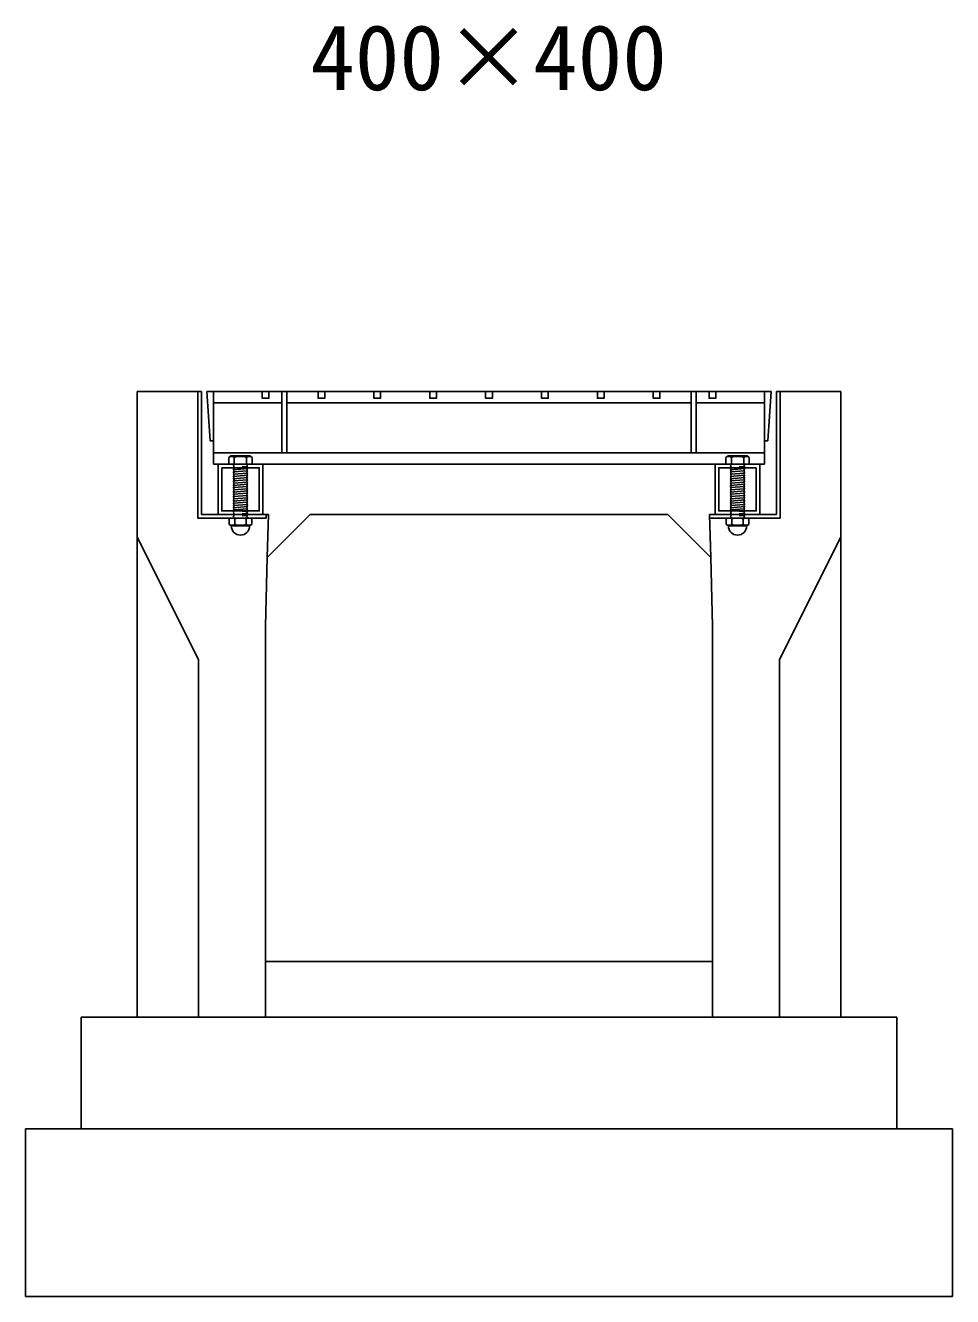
# Model space of a CAD drawing. Units: millimetres, scale not verified. Extents: x -16800 to 16800, y -5940 to 5940.
# Drawn here: x -13469 to -12639, y -2702 to -1564 of the extents above; entities that cross this region are included whole.
import ezdxf
from ezdxf.enums import TextEntityAlignment as Align

# ---------------------------------------------------------------- set-up
doc = ezdxf.new("R2010")
doc.units = ezdxf.units.MM
doc.header["$LTSCALE"] = 20
doc.linetypes.add('DOTTED', pattern=[1.75, 0.25, -1.5])
for name, color, linetype, lineweight in [('0-2_HATCH', 6, 'Continuous', 25), ('0-5_OUTLINE', 3, 'Continuous', 25), ('0-6_TXT', 7, 'Continuous', 25)]:
    doc.layers.add(name, color=color, linetype=linetype, lineweight=lineweight)
doc.styles.add('ＭＳ ゴシック', font='')
doc.styles.get('ＭＳ ゴシック').set_extended_font_data('MS Gothic')

msp = doc.modelspace()

# ---------------------------------------------------------------- linework, layer by layer
at = {"layer": '0-2_HATCH'}
for p, q in [((-13306.44, -1892.13), (-12801.44, -1892.13)), ((-13300.44, -1892.13), (-13300.44, -1957.13)), ((-13239.44, -1947.13), (-13239.44, -1892.13)), ((-13234.94, -1892.13), (-13234.94, -1947.13)), ((-12872.94, -1892.13), (-12872.94, -1947.13)), ((-12868.44, -1892.13), (-12868.44, -1947.13)), ((-12807.44, -1892.13), (-12807.44, -1957.13)), ((-12796.44, -1892.13), (-12796.44, -2002.13)), ((-12793.24, -1892.13), (-12793.24, -2005.33)), ((-13300.44, -1902.13), (-13239.44, -1902.13)), ((-13234.94, -1902.13), (-12872.94, -1902.13)), ((-12868.44, -1902.13), (-12807.44, -1902.13)), ((-13300.44, -1947.13), (-12807.44, -1947.13)), ((-13284.94, -1949.63), (-13286.94, -1951.13)), ((-13286.94, -1957.13), (-13286.94, -1951.13)), ((-13286.62, -1950.85), (-13284.94, -1949.63)), ((-13267.94, -1949.63), (-13284.94, -1949.63)), ((-13281.94, -1957.13), (-13281.94, -1951.13)), ((-13270.94, -1957.13), (-13270.94, -1951.13)), ((-13266.27, -1950.85), (-13267.94, -1949.63)), ((-13265.94, -1957.13), (-13265.94, -1951.13)), ((-12839.94, -1949.63), (-12841.94, -1951.13)), ((-12841.94, -1957.13), (-12841.94, -1951.13)), ((-12841.62, -1950.85), (-12839.94, -1949.63)), ((-12822.94, -1949.63), (-12839.94, -1949.63)), ((-12836.94, -1957.13), (-12836.94, -1951.13)), ((-12825.94, -1957.13), (-12825.94, -1951.13)), ((-12821.27, -1950.85), (-12822.94, -1949.63)), ((-12820.94, -1957.13), (-12820.94, -1951.13)), ((-13300.44, -1957.13), (-12807.44, -1957.13)), ((-13265.94, -1957.13), (-13286.94, -1957.13)), ((-13282.94, -1957.13), (-13269.94, -1957.13)), ((-13282.94, -1958.13), (-13281.94, -1957.13)), ((-13281.94, -1959.13), (-13282.94, -1958.13)), ((-13282.94, -1960.13), (-13281.94, -1959.13)), ((-13281.94, -1961.13), (-13282.94, -1960.13)), ((-13282.94, -1962.13), (-13281.94, -1961.13)), ((-13269.94, -1961.13), (-13282.94, -1962.13)), ((-13281.94, -1963.13), (-13282.94, -1962.13)), ((-13282.94, -1964.13), (-13281.94, -1963.13)), ((-13269.94, -1963.13), (-13282.94, -1964.13)), ((-13281.94, -1965.13), (-13282.94, -1964.13)), ((-13282.94, -1966.13), (-13281.94, -1965.13)), ((-13269.94, -1965.13), (-13282.94, -1966.13)), ((-13281.94, -1967.13), (-13282.94, -1966.13)), ((-13282.94, -1968.13), (-13281.94, -1967.13)), ((-13269.94, -1967.13), (-13282.94, -1968.13)), ((-13281.94, -1969.13), (-13282.94, -1968.13)), ((-13270.94, -1958.13), (-13269.94, -1957.13)), ((-13269.94, -1959.13), (-13270.94, -1958.13)), ((-13270.94, -1962.13), (-13269.94, -1961.13)), ((-13269.94, -1963.13), (-13270.94, -1962.13)), ((-13270.94, -1964.13), (-13269.94, -1963.13)), ((-13269.94, -1965.13), (-13270.94, -1964.13)), ((-13270.94, -1966.13), (-13269.94, -1965.13)), ((-13269.94, -1967.13), (-13270.94, -1966.13)), ((-12820.94, -1957.13), (-12841.94, -1957.13)), ((-12837.94, -1957.13), (-12824.94, -1957.13)), ((-12837.94, -1958.13), (-12836.94, -1957.13)), ((-12836.94, -1959.13), (-12837.94, -1958.13)), ((-12837.94, -1960.13), (-12836.94, -1959.13)), ((-12836.94, -1961.13), (-12837.94, -1960.13)), ((-12837.94, -1962.13), (-12836.94, -1961.13)), ((-12824.94, -1961.13), (-12837.94, -1962.13)), ((-12836.94, -1963.13), (-12837.94, -1962.13)), ((-12837.94, -1964.13), (-12836.94, -1963.13)), ((-12824.94, -1963.13), (-12837.94, -1964.13)), ((-12836.94, -1965.13), (-12837.94, -1964.13)), ((-12837.94, -1966.13), (-12836.94, -1965.13)), ((-12824.94, -1965.13), (-12837.94, -1966.13)), ((-12836.94, -1967.13), (-12837.94, -1966.13)), ((-12837.94, -1968.13), (-12836.94, -1967.13)), ((-12824.94, -1967.13), (-12837.94, -1968.13)), ((-12836.94, -1969.13), (-12837.94, -1968.13)), ((-12825.94, -1958.13), (-12824.94, -1957.13)), ((-12824.94, -1959.13), (-12825.94, -1958.13)), ((-12825.94, -1962.13), (-12824.94, -1961.13)), ((-12824.94, -1963.13), (-12825.94, -1962.13)), ((-12825.94, -1964.13), (-12824.94, -1963.13)), ((-12824.94, -1965.13), (-12825.94, -1964.13)), ((-12825.94, -1966.13), (-12824.94, -1965.13)), ((-12824.94, -1967.13), (-12825.94, -1966.13)), ((-13269.94, -1969.13), (-13282.94, -1970.13)), ((-13282.94, -1970.13), (-13281.94, -1969.13)), ((-13269.94, -1971.13), (-13282.94, -1972.13)), ((-13281.94, -1973.13), (-13282.94, -1972.13)), ((-13269.94, -1973.13), (-13282.94, -1974.13)), ((-13282.94, -1974.13), (-13281.94, -1973.13)), ((-13281.94, -1975.13), (-13282.94, -1974.13)), ((-13269.94, -1975.13), (-13282.94, -1976.13)), ((-13282.94, -1976.13), (-13281.94, -1975.13)), ((-13281.94, -1977.13), (-13282.94, -1976.13)), ((-13269.94, -1977.13), (-13282.94, -1978.13)), ((-13282.94, -1978.13), (-13281.94, -1977.13)), ((-13281.94, -1979.13), (-13282.94, -1978.13)), ((-13269.94, -1979.13), (-13282.94, -1980.13)), ((-13282.94, -1980.13), (-13281.94, -1979.13)), ((-13270.94, -1970.13), (-13269.94, -1969.13)), ((-13269.94, -1971.13), (-13270.94, -1970.13)), ((-13270.94, -1972.13), (-13269.94, -1971.13)), ((-13269.94, -1973.13), (-13270.94, -1972.13)), ((-13270.94, -1974.13), (-13269.94, -1973.13)), ((-13270.94, -1974.13), (-13269.94, -1975.13)), ((-13270.94, -1976.13), (-13269.94, -1975.13)), ((-13270.94, -1976.13), (-13269.94, -1977.13)), ((-13270.94, -1978.13), (-13269.94, -1977.13)), ((-13270.94, -1978.13), (-13269.94, -1979.13)), ((-13270.94, -1980.13), (-13269.94, -1979.13)), ((-12824.94, -1969.13), (-12837.94, -1970.13)), ((-12837.94, -1970.13), (-12836.94, -1969.13)), ((-12824.94, -1971.13), (-12837.94, -1972.13)), ((-12836.94, -1973.13), (-12837.94, -1972.13)), ((-12824.94, -1973.13), (-12837.94, -1974.13)), ((-12837.94, -1974.13), (-12836.94, -1973.13)), ((-12836.94, -1975.13), (-12837.94, -1974.13)), ((-12824.94, -1975.13), (-12837.94, -1976.13)), ((-12837.94, -1976.13), (-12836.94, -1975.13)), ((-12836.94, -1977.13), (-12837.94, -1976.13)), ((-12824.94, -1977.13), (-12837.94, -1978.13)), ((-12837.94, -1978.13), (-12836.94, -1977.13)), ((-12836.94, -1979.13), (-12837.94, -1978.13)), ((-12824.94, -1979.13), (-12837.94, -1980.13)), ((-12837.94, -1980.13), (-12836.94, -1979.13)), ((-12825.94, -1970.13), (-12824.94, -1969.13)), ((-12824.94, -1971.13), (-12825.94, -1970.13)), ((-12825.94, -1972.13), (-12824.94, -1971.13)), ((-12824.94, -1973.13), (-12825.94, -1972.13)), ((-12825.94, -1974.13), (-12824.94, -1973.13)), ((-12825.94, -1974.13), (-12824.94, -1975.13)), ((-12825.94, -1976.13), (-12824.94, -1975.13)), ((-12825.94, -1976.13), (-12824.94, -1977.13)), ((-12825.94, -1978.13), (-12824.94, -1977.13)), ((-12825.94, -1978.13), (-12824.94, -1979.13)), ((-12825.94, -1980.13), (-12824.94, -1979.13)), ((-13281.94, -1981.13), (-13282.94, -1980.13)), ((-13269.94, -1981.13), (-13282.94, -1982.13)), ((-13282.94, -1982.13), (-13281.94, -1981.13)), ((-13281.94, -1983.13), (-13282.94, -1982.13)), ((-13269.94, -1983.13), (-13282.94, -1984.13)), ((-13282.94, -1984.13), (-13281.94, -1983.13)), ((-13281.94, -1985.13), (-13282.94, -1984.13)), ((-13269.94, -1985.13), (-13282.94, -1986.13)), ((-13282.94, -1986.13), (-13281.94, -1985.13)), ((-13281.94, -1987.13), (-13282.94, -1986.13)), ((-13269.94, -1987.13), (-13282.94, -1988.13)), ((-13282.94, -1988.13), (-13281.94, -1987.13)), ((-13281.94, -1989.13), (-13282.94, -1988.13)), ((-13269.94, -1989.13), (-13282.94, -1990.13)), ((-13282.94, -1990.13), (-13281.94, -1989.13)), ((-13281.94, -1991.13), (-13282.94, -1990.13)), ((-13270.94, -1980.13), (-13269.94, -1981.13)), ((-13270.94, -1982.13), (-13269.94, -1981.13)), ((-13270.94, -1982.13), (-13269.94, -1983.13)), ((-13270.94, -1984.13), (-13269.94, -1983.13)), ((-13270.94, -1984.13), (-13269.94, -1985.13)), ((-13270.94, -1986.13), (-13269.94, -1985.13)), ((-13270.94, -1986.13), (-13269.94, -1987.13)), ((-13270.94, -1988.13), (-13269.94, -1987.13)), ((-13270.94, -1988.13), (-13269.94, -1989.13)), ((-13270.94, -1990.13), (-13269.94, -1989.13)), ((-13270.94, -1990.13), (-13269.94, -1991.13)), ((-12836.94, -1981.13), (-12837.94, -1980.13)), ((-12824.94, -1981.13), (-12837.94, -1982.13)), ((-12837.94, -1982.13), (-12836.94, -1981.13)), ((-12836.94, -1983.13), (-12837.94, -1982.13)), ((-12824.94, -1983.13), (-12837.94, -1984.13)), ((-12837.94, -1984.13), (-12836.94, -1983.13)), ((-12836.94, -1985.13), (-12837.94, -1984.13)), ((-12824.94, -1985.13), (-12837.94, -1986.13)), ((-12837.94, -1986.13), (-12836.94, -1985.13)), ((-12836.94, -1987.13), (-12837.94, -1986.13)), ((-12824.94, -1987.13), (-12837.94, -1988.13)), ((-12837.94, -1988.13), (-12836.94, -1987.13)), ((-12836.94, -1989.13), (-12837.94, -1988.13)), ((-12824.94, -1989.13), (-12837.94, -1990.13)), ((-12837.94, -1990.13), (-12836.94, -1989.13)), ((-12836.94, -1991.13), (-12837.94, -1990.13)), ((-12825.94, -1980.13), (-12824.94, -1981.13)), ((-12825.94, -1982.13), (-12824.94, -1981.13)), ((-12825.94, -1982.13), (-12824.94, -1983.13)), ((-12825.94, -1984.13), (-12824.94, -1983.13)), ((-12825.94, -1984.13), (-12824.94, -1985.13)), ((-12825.94, -1986.13), (-12824.94, -1985.13)), ((-12825.94, -1986.13), (-12824.94, -1987.13)), ((-12825.94, -1988.13), (-12824.94, -1987.13)), ((-12825.94, -1988.13), (-12824.94, -1989.13)), ((-12825.94, -1990.13), (-12824.94, -1989.13)), ((-12825.94, -1990.13), (-12824.94, -1991.13)), ((-13269.94, -1991.13), (-13282.94, -1992.13)), ((-13282.94, -1992.13), (-13281.94, -1991.13)), ((-13281.94, -1993.13), (-13282.94, -1992.13)), ((-13269.94, -1993.13), (-13282.94, -1994.13)), ((-13282.94, -1994.13), (-13281.94, -1993.13)), ((-13281.94, -1995.13), (-13282.94, -1994.13)), ((-13269.94, -1995.13), (-13282.94, -1996.13)), ((-13282.94, -1996.13), (-13281.94, -1995.13)), ((-13281.94, -1997.13), (-13282.94, -1996.13)), ((-13269.94, -1997.13), (-13282.94, -1998.13)), ((-13282.94, -1998.13), (-13281.94, -1997.13)), ((-13281.94, -1999.13), (-13282.94, -1998.13)), ((-13282.94, -2000.13), (-13281.94, -1999.13)), ((-13281.94, -2001.13), (-13282.94, -2000.13)), ((-13282.94, -2002.13), (-13281.94, -2001.13)), ((-13281.94, -2003.13), (-13282.94, -2002.13)), ((-13270.94, -1992.13), (-13269.94, -1991.13)), ((-13270.94, -1992.13), (-13269.94, -1993.13)), ((-13270.94, -1994.13), (-13269.94, -1993.13)), ((-13270.94, -1994.13), (-13269.94, -1995.13)), ((-13270.94, -1996.13), (-13269.94, -1995.13)), ((-13270.94, -1996.13), (-13269.94, -1997.13)), ((-13270.94, -1998.13), (-13269.94, -1997.13)), ((-13270.94, -1998.13), (-13269.94, -1999.13)), ((-13270.94, -2000.13), (-13269.94, -1999.13)), ((-13270.94, -2000.13), (-13269.94, -2001.13)), ((-13270.94, -2002.13), (-13269.94, -2001.13)), ((-13270.94, -2002.13), (-13269.93, -2003.13)), ((-13253.44, -2002.13), (-13253.44, -2005.33)), ((-13251.44, -2002.13), (-13252.4, -2040.59)), ((-12856.44, -2002.13), (-12855.48, -2040.59)), ((-12856.44, -2002.13), (-12796.44, -2002.13)), ((-12824.94, -1991.13), (-12837.94, -1992.13)), ((-12837.94, -1992.13), (-12836.94, -1991.13)), ((-12836.94, -1993.13), (-12837.94, -1992.13)), ((-12824.94, -1993.13), (-12837.94, -1994.13)), ((-12837.94, -1994.13), (-12836.94, -1993.13)), ((-12836.94, -1995.13), (-12837.94, -1994.13)), ((-12824.94, -1995.13), (-12837.94, -1996.13)), ((-12837.94, -1996.13), (-12836.94, -1995.13)), ((-12836.94, -1997.13), (-12837.94, -1996.13)), ((-12824.94, -1997.13), (-12837.94, -1998.13)), ((-12837.94, -1998.13), (-12836.94, -1997.13)), ((-12836.94, -1999.13), (-12837.94, -1998.13)), ((-12837.94, -2000.13), (-12836.94, -1999.13)), ((-12836.94, -2001.13), (-12837.94, -2000.13)), ((-12837.94, -2002.13), (-12836.94, -2001.13)), ((-12836.94, -2003.13), (-12837.94, -2002.13)), ((-12825.94, -1992.13), (-12824.94, -1991.13)), ((-12825.94, -1992.13), (-12824.94, -1993.13)), ((-12825.94, -1994.13), (-12824.94, -1993.13)), ((-12825.94, -1994.13), (-12824.94, -1995.13)), ((-12825.94, -1996.13), (-12824.94, -1995.13)), ((-12825.94, -1996.13), (-12824.94, -1997.13)), ((-12825.94, -1998.13), (-12824.94, -1997.13)), ((-12825.94, -1998.13), (-12824.94, -1999.13)), ((-12825.94, -2000.13), (-12824.94, -1999.13)), ((-12825.94, -2000.13), (-12824.94, -2001.13)), ((-12825.94, -2002.13), (-12824.94, -2001.13)), ((-12825.94, -2002.13), (-12824.93, -2003.13)), ((-13285.78, -2005.33), (-13286.65, -2005.98)), ((-13286.65, -2005.98), (-13286.65, -2011.16)), ((-13284.96, -2012.13), (-13286.65, -2011.16)), ((-13267.1, -2005.33), (-13285.78, -2005.33)), ((-13284.96, -2012.46), (-13284.96, -2012.13)), ((-13267.93, -2012.13), (-13284.96, -2012.13)), ((-13267.93, -2012.46), (-13284.96, -2012.46)), ((-13282.93, -2004.13), (-13281.93, -2003.13)), ((-13281.93, -2005.13), (-13282.93, -2004.13)), ((-13282.13, -2005.33), (-13281.93, -2005.13)), ((-13282.13, -2005.33), (-13270.13, -2005.33)), ((-13281.54, -2005.98), (-13281.54, -2011.16)), ((-13271.34, -2005.98), (-13271.34, -2011.16)), ((-13270.93, -2004.13), (-13269.93, -2003.13)), ((-13270.93, -2004.13), (-13269.93, -2005.13)), ((-13270.13, -2005.33), (-13269.93, -2005.13)), ((-13267.93, -2012.13), (-13266.24, -2011.16)), ((-13267.93, -2012.46), (-13267.93, -2012.13)), ((-13267.1, -2005.33), (-13266.24, -2005.98)), ((-13266.24, -2005.98), (-13266.24, -2011.16)), ((-12856.44, -2005.33), (-12793.24, -2005.33)), ((-12840.78, -2005.33), (-12841.65, -2005.98)), ((-12841.65, -2005.98), (-12841.65, -2011.16)), ((-12839.96, -2012.13), (-12841.65, -2011.16)), ((-12822.1, -2005.33), (-12840.78, -2005.33)), ((-12839.96, -2012.46), (-12839.96, -2012.13)), ((-12822.93, -2012.13), (-12839.96, -2012.13)), ((-12822.93, -2012.46), (-12839.96, -2012.46)), ((-12837.93, -2004.13), (-12836.93, -2003.13)), ((-12836.93, -2005.13), (-12837.93, -2004.13)), ((-12837.13, -2005.33), (-12836.93, -2005.13)), ((-12837.13, -2005.33), (-12825.13, -2005.33)), ((-12836.54, -2005.98), (-12836.54, -2011.16)), ((-12826.34, -2005.98), (-12826.34, -2011.16)), ((-12825.93, -2004.13), (-12824.93, -2003.13)), ((-12825.93, -2004.13), (-12824.93, -2005.13)), ((-12825.13, -2005.33), (-12824.93, -2005.13)), ((-12822.93, -2012.13), (-12821.24, -2011.16)), ((-12822.93, -2012.46), (-12822.93, -2012.13)), ((-12822.1, -2005.33), (-12821.24, -2005.98)), ((-12821.24, -2005.98), (-12821.24, -2011.16))]:
    msp.add_line(p, q, dxfattribs=at)
at = {"layer": '0-2_HATCH', "linetype": 'DOTTED'}
for p, q in [((-13269.94, -1957.13), (-13282.94, -1958.13)), ((-13269.94, -1959.13), (-13282.94, -1960.13)), ((-12824.94, -1957.13), (-12837.94, -1958.13)), ((-12824.94, -1959.13), (-12837.94, -1960.13)), ((-13269.94, -1999.13), (-13282.94, -2000.13)), ((-13269.94, -2001.13), (-13282.94, -2002.13)), ((-12824.94, -1999.13), (-12837.94, -2000.13)), ((-12824.94, -2001.13), (-12837.94, -2002.13)), ((-13269.93, -2003.13), (-13282.93, -2004.13)), ((-12824.93, -2003.13), (-12837.93, -2004.13))]:
    msp.add_line(p, q, dxfattribs=at)
at = {"layer": '0-2_HATCH'}
for points in [[(-13314.64, -1892.13), (-13314.64, -2005.33), (-13253.44, -2005.33)], [(-13311.44, -1892.13), (-13311.44, -2002.13), (-13251.44, -2002.13)], [(-13300.44, -1936.13), (-13303.44, -1936.13), (-13306.44, -1892.13)], [(-13250.94, -1892.13), (-13250.94, -1898.13), (-13256.94, -1898.13), (-13256.94, -1892.13)], [(-13200.94, -1892.13), (-13200.94, -1898.13), (-13206.94, -1898.13), (-13206.94, -1892.13)], [(-13150.94, -1892.13), (-13150.94, -1898.13), (-13156.94, -1898.13), (-13156.94, -1892.13)], [(-13100.94, -1892.13), (-13100.94, -1898.13), (-13106.94, -1898.13), (-13106.94, -1892.13)], [(-13050.94, -1892.13), (-13050.94, -1898.13), (-13056.94, -1898.13), (-13056.94, -1892.13)], [(-13000.94, -1892.13), (-13000.94, -1898.13), (-13006.94, -1898.13), (-13006.94, -1892.13)], [(-12950.94, -1892.13), (-12950.94, -1898.13), (-12956.94, -1898.13), (-12956.94, -1892.13)], [(-12900.94, -1892.13), (-12900.94, -1898.13), (-12906.94, -1898.13), (-12906.94, -1892.13)], [(-12850.94, -1892.13), (-12850.94, -1898.13), (-12856.94, -1898.13), (-12856.94, -1892.13)], [(-12807.44, -1936.13), (-12804.44, -1936.13), (-12801.44, -1892.13)], [(-13269.94, -1961.13), (-13270.94, -1960.13), (-13269.94, -1959.13)], [(-13269.94, -1969.13), (-13270.94, -1968.13), (-13269.94, -1967.13)], [(-12824.94, -1961.13), (-12825.94, -1960.13), (-12824.94, -1959.13)], [(-12824.94, -1969.13), (-12825.94, -1968.13), (-12824.94, -1967.13)], [(-13282.94, -1972.13), (-13281.94, -1971.13), (-13282.94, -1970.13)], [(-12837.94, -1972.13), (-12836.94, -1971.13), (-12837.94, -1970.13)]]:
    msp.add_lwpolyline(points, dxfattribs=at)
for points in [[(-13296.44, -1957.13), (-13296.44, -2002.13), (-13256.44, -2002.13), (-13256.44, -1957.13)], [(-13293.24, -1960.33), (-13293.24, -1998.93), (-13259.64, -1998.93), (-13259.64, -1960.33)], [(-12811.44, -1957.13), (-12811.44, -2002.13), (-12851.44, -2002.13), (-12851.44, -1957.13)], [(-12814.64, -1960.33), (-12814.64, -1998.93), (-12848.24, -1998.93), (-12848.24, -1960.33)]]:
    msp.add_lwpolyline(points, close=True, dxfattribs=at)
for centre, radius, start, end in [((-13284.44, -1953.75), 3.62, 46.39563, 133.60437), ((-13276.44, -1965.75), 15.62, 69.39075, 110.60925), ((-13268.44, -1953.75), 3.62, 46.39563, 133.60437), ((-12839.44, -1953.75), 3.62, 46.39563, 133.60437), ((-12831.44, -1965.75), 15.62, 69.39075, 110.60925), ((-12823.44, -1953.75), 3.62, 46.39563, 133.60437), ((-13284.1, -2010.67), 5.35, 61.49832, 118.50684), ((-13284.1, -2006.46), 5.35, 241.49843, 298.50089), ((-13276.44, -2012.46), 8.19, 180, 359.99995), ((-13276.44, -2025.74), 20.42, 75.52621, 104.47362), ((-13276.44, -1991.39), 20.42, 255.52638, 284.47374), ((-13268.79, -2010.67), 5.35, 61.49231, 118.50169), ((-13268.79, -2006.46), 5.35, 241.49989, 298.5), ((-12839.1, -2010.67), 5.35, 61.49832, 118.50684), ((-12839.1, -2006.46), 5.35, 241.49843, 298.50089), ((-12831.44, -2012.46), 8.19, 180, 359.99995), ((-12831.44, -2025.74), 20.42, 75.52621, 104.47362), ((-12831.44, -1991.39), 20.42, 255.52638, 284.47374), ((-12823.79, -2010.67), 5.35, 61.49231, 118.50169), ((-12823.79, -2006.46), 5.35, 241.49989, 298.5)]:
    msp.add_arc(centre, radius, start, end, dxfattribs=at)
at = {"layer": '0-5_OUTLINE'}
for p, q in [((-13368.94, -1892.13), (-13368.94, -2452.13)), ((-13311.44, -1892.13), (-13368.94, -1892.13)), ((-12738.94, -1892.13), (-12796.44, -1892.13)), ((-12738.94, -1892.13), (-12738.94, -2452.13)), ((-13213.94, -2002.13), (-12893.94, -2002.13)), ((-12893.94, -2002.13), (-12855.48, -2040.59)), ((-13368.94, -2022.13), (-13313.94, -2132.13)), ((-12738.94, -2022.13), (-12793.94, -2132.13)), ((-12855.48, -2040.59), (-12853.94, -2102.13)), ((-13253.94, -2102.13), (-13253.94, -2452.13)), ((-12853.94, -2102.13), (-12853.94, -2452.13)), ((-13313.94, -2132.13), (-13313.94, -2452.13)), ((-12793.94, -2132.13), (-12793.94, -2452.13)), ((-13253.94, -2402.13), (-12853.94, -2402.13)), ((-13418.94, -2452.13), (-13418.94, -2552.13)), ((-13418.94, -2452.13), (-12688.94, -2452.13)), ((-13368.94, -2452.13), (-13253.94, -2452.13)), ((-12853.94, -2452.13), (-12738.94, -2452.13)), ((-12688.94, -2452.13), (-12688.94, -2552.13)), ((-13468.94, -2702.13), (-13468.94, -2552.13)), ((-13468.94, -2552.13), (-12638.94, -2552.13)), ((-12638.94, -2702.13), (-12638.94, -2552.13)), ((-13468.94, -2702.13), (-12638.94, -2702.13))]:
    msp.add_line(p, q, dxfattribs=at)
msp.add_lwpolyline([(-13213.94, -2002.13), (-13252.4, -2040.59), (-13253.94, -2102.13)], dxfattribs=at)

# ---------------------------------------------------------------- texts
at = {"layer": '0-6_TXT', "style": 'ＭＳ ゴシック'}
msp.add_text('400×400', height=58.65, dxfattribs=at).set_placement((-13213.94, -1640), align=Align.BOTTOM_LEFT)

doc.saveas('drawing.dxf')
